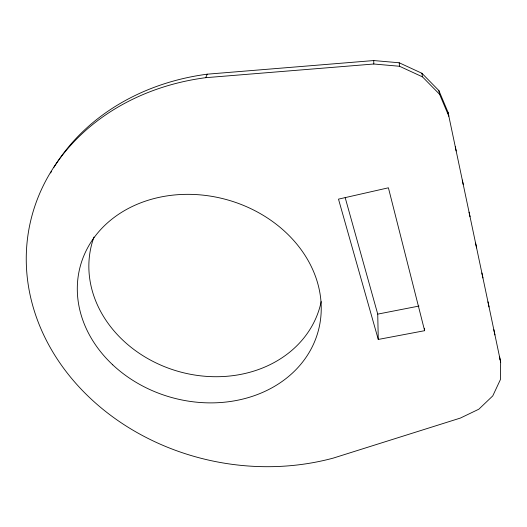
<?xml version="1.0" encoding="UTF-8"?>
<svg xmlns="http://www.w3.org/2000/svg" width="527" height="527" viewBox="0 0 527 527"><rect width="100%" height="100%" fill="white"/><g stroke="black" fill="none" stroke-linecap="round" stroke-linejoin="round"><path stroke-width="0.79" d="M499.491 358.992L499.517 356.621L500.65 362.049L500.426 379.545L492.771 395.889L478.845 409.196L460.414 418.056L333.446 458.049A228.25 194.173 11.3 0 1 35.467 314.487A228.25 194.173 11.3 0 1 205.721 77.686L207.249 74.182L373.729 60.552L399.189 62.772L421.896 73.266L438.866 90.565L448.016 112.264L500.65 362.049M424.387 328.249L424.624 330.692L378.267 339.447L377.734 314.118L419.011 306.055M205.721 77.686L373.814 64.011L399.532 66.264L422.463 76.85L439.59 94.287L448.82 116.157L448.016 112.264M378.267 339.447L338.492 199.134L388.406 187.803L424.624 330.692M345.185 197.645L377.734 314.118M493.839 329.671L494.939 334.961M481.889 272.966L482.923 277.94M487.962 301.806L489.036 306.945M475.591 243.105L476.592 247.901M469.07 212.17L470.025 216.762M462.311 180.089L463.22 184.476M455.295 146.816L456.158 150.959M438.866 90.565L439.59 94.287M421.896 73.266L422.463 76.85M399.189 62.772L399.532 66.264M373.729 60.552L373.814 64.011M50.612 172.935A226.287 193.119 11.3 0 1 51.415 171.525M53.912 167.336A226.287 193.119 11.3 0 1 207.249 74.182M321.2 301.582A118.318 100.15 15.7 0 1 178.422 371.43A118.318 100.15 15.7 0 1 93.99 237.025M112.719 364.816A123.311 102.686 15.4 0 0 316.964 335.297A123.311 102.686 15.4 0 0 168.106 195.741A123.311 102.686 15.4 0 0 112.719 364.816"/></g></svg>
